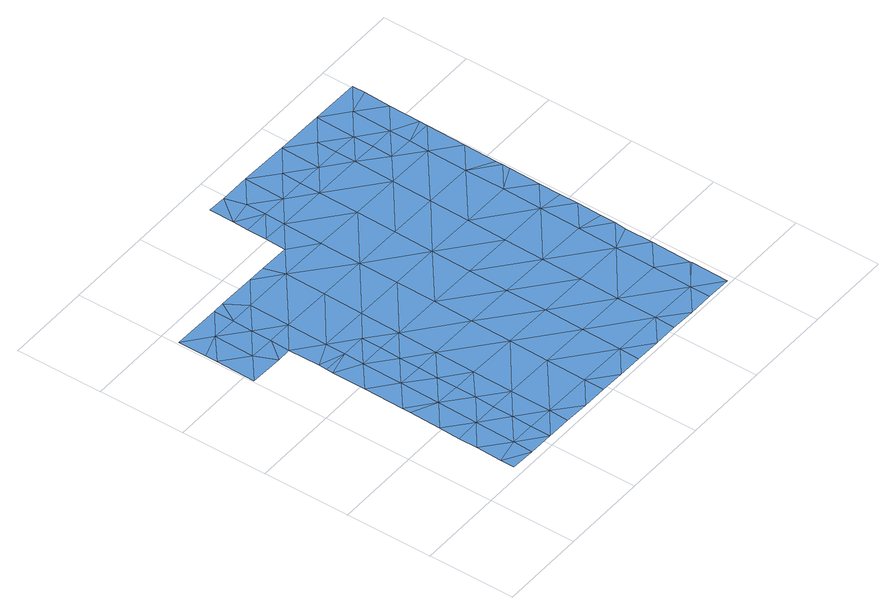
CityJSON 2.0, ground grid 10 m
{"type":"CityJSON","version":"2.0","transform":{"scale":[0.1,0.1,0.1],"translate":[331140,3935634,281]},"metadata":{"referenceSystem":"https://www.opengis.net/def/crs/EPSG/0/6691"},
"CityObjects":{
"waterbody1":{"type":"WaterBody","attributes":{"name":"1","class":"1140","function":"1","WaterBodyRiverFloodingRiskAttribute.description":"1","WaterBodyRiverFloodingRiskAttribute.rankOrg":"1","WaterBodyRiverFloodingRiskAttribute.adminType":"2","WaterBodyRiverFloodingRiskAttribute.scale":"L2"},"geometry":[{"type":"MultiSurface","lod":"1","boundaries":[[[0,1,2]],[[3,4,0]],[[5,0,4]],[[0,5,1]],[[1,5,6]],[[7,8,9]],[[10,11,2]],[[11,10,12]],[[8,7,13]],[[11,14,15]],[[16,3,0]],[[8,17,9]],[[9,18,7]],[[19,7,18]],[[7,19,20]],[[4,21,5]],[[21,22,5]],[[23,6,5]],[[15,24,11]],[[23,25,6]],[[23,5,22]],[[20,14,7]],[[14,26,15]],[[26,14,20]],[[24,16,11]],[[11,16,0]],[[7,14,13]],[[14,27,13]],[[14,12,27]],[[11,12,14]],[[11,0,2]]]}]},
"waterbody2":{"type":"WaterBody","attributes":{"name":"1","class":"1140","function":"1","WaterBodyRiverFloodingRiskAttribute.description":"1","WaterBodyRiverFloodingRiskAttribute.rankOrg":"2","WaterBodyRiverFloodingRiskAttribute.adminType":"2","WaterBodyRiverFloodingRiskAttribute.scale":"L2"},"geometry":[{"type":"MultiSurface","lod":"1","boundaries":[[[19,28,20]],[[19,18,28]],[[18,29,28]],[[25,23,30]],[[31,32,30]],[[26,20,33]],[[20,28,33]],[[15,26,33]],[[29,34,28]],[[30,23,31]],[[33,35,15]],[[24,35,16]],[[24,15,35]],[[36,32,31]],[[37,32,36]],[[34,38,28]],[[39,37,36]],[[23,22,31]],[[40,33,28]],[[35,41,16]],[[39,42,43]],[[43,44,45]],[[3,16,41]],[[4,3,41]],[[39,36,42]],[[46,38,34]],[[41,47,4]],[[44,43,42]],[[48,36,31]],[[21,4,47]],[[22,21,47]],[[49,41,35]],[[28,38,40]],[[31,22,50]],[[42,51,44]],[[35,33,49]],[[36,52,42]],[[46,53,38]],[[22,47,50]],[[48,31,50]],[[48,52,36]],[[33,40,49]],[[49,54,41]],[[47,41,54]],[[42,52,51]],[[55,50,47]],[[56,38,53]],[[54,57,47]],[[40,38,56]],[[40,58,49]],[[59,48,50]],[[60,51,52]],[[53,61,56]],[[55,47,57]],[[58,40,56]],[[58,62,49]],[[61,63,56]],[[54,49,62]],[[64,57,54]],[[59,50,55]],[[52,48,59]],[[60,52,65]],[[66,65,52]],[[64,54,62]],[[67,55,57]],[[68,56,63]],[[66,52,59]],[[58,56,68]],[[69,62,58]],[[70,67,57]],[[67,59,55]],[[71,68,63]],[[65,72,73]],[[66,72,65]],[[57,64,70]],[[69,58,68]],[[62,74,64]],[[75,73,76]],[[76,73,72]],[[59,77,66]],[[71,78,68]],[[64,79,70]],[[80,59,67]],[[62,69,74]],[[66,77,72]],[[81,76,72]],[[78,82,68]],[[83,67,70]],[[79,64,74]],[[59,80,77]],[[79,83,70]],[[84,81,72]],[[69,68,82]],[[85,74,69]],[[84,72,77]],[[83,86,67]],[[82,78,87]],[[88,85,69]],[[85,79,74]],[[88,69,82]],[[80,67,89]],[[90,81,84]],[[87,91,82]],[[89,67,86]],[[92,83,79]],[[85,93,79]],[[94,88,82]],[[91,95,82]],[[77,80,96]],[[95,94,82]],[[92,86,83]],[[96,80,89]],[[84,77,96]],[[90,84,97]],[[98,85,88]],[[96,99,84]],[[98,88,94]],[[84,99,97]],[[79,93,92]],[[98,100,85]],[[86,101,89]],[[102,101,86]],[[93,85,103]],[[102,86,92]],[[103,85,100]],[[104,97,99]],[[93,105,92]],[[106,93,103]],[[101,107,89]],[[99,96,108]],[[93,106,105]],[[96,89,107]],[[109,104,99]],[[110,111,92]],[[110,92,105]],[[112,109,99]],[[112,99,108]],[[102,92,111]],[[108,96,107]],[[111,113,102]],[[101,102,114]],[[102,113,114]],[[115,108,107]],[[116,107,101]],[[117,101,114]],[[101,117,116]],[[118,115,107]],[[118,107,116]]]}]},
"waterbody3":{"type":"WaterBody","attributes":{"name":"1","class":"1140","function":"1","WaterBodyRiverFloodingRiskAttribute.description":"1","WaterBodyRiverFloodingRiskAttribute.rankOrg":"1","WaterBodyRiverFloodingRiskAttribute.adminType":"2","WaterBodyRiverFloodingRiskAttribute.scale":"L2"},"geometry":[{"type":"MultiSurface","lod":"1","boundaries":[[[119,120,121]],[[121,37,39]],[[122,121,120]],[[37,121,122]],[[119,123,124]],[[124,123,125]],[[45,125,123]],[[123,43,45]],[[119,121,123]],[[37,122,32]],[[39,123,121]],[[123,39,43]]]}]},
"waterbody4":{"type":"WaterBody","attributes":{"name":"1","class":"1140","function":"1","WaterBodyRiverFloodingRiskAttribute.description":"1","WaterBodyRiverFloodingRiskAttribute.rankOrg":"1","WaterBodyRiverFloodingRiskAttribute.adminType":"2","WaterBodyRiverFloodingRiskAttribute.scale":"L2"},"geometry":[{"type":"MultiSurface","lod":"1","boundaries":[[[97,104,126]],[[90,127,81]],[[127,128,129]],[[130,131,129]],[[132,131,130]],[[76,131,132]],[[76,81,131]],[[81,127,129]],[[133,134,109]],[[109,134,135]],[[135,128,126]],[[97,126,128]],[[75,76,132]],[[136,132,130]],[[129,131,81]],[[90,97,127]],[[112,108,133]],[[133,108,115]],[[115,137,133]],[[137,115,118]],[[104,109,126]],[[127,97,128]],[[109,135,126]],[[133,109,112]],[[134,138,139]],[[134,133,138]],[[140,135,134]],[[134,139,140]],[[138,133,137]]]}]}
},
"vertices":[
[85,172,7],[57,195,7],[56,149,7],[113,171,7],[113,194,7],[85,218,7],[57,234,7],[82,33,7],[53,27,7],[81,10,7],[56,139,7],[84,126,7],[55,103,7],[54,57,7],[83,79,7],[112,102,7],[112,148,7],[53,11,7],[110,10,7],[110,33,7],[111,56,7],[114,218,7],[114,241,7],[86,241,7],[112,125,7],[58,242,7],[111,79,7],[54,78,7],
[139,32,7],[138,9,7],[58,252,7],[86,264,7],[58,288,7],[139,78,7],[166,8,7],[140,125,7],[87,310,7],[59,311,7],[195,31,7],[59,334,7],[196,77,7],[141,171,7],[88,357,7],[60,357,7],[73,380,7],[60,380,7],[195,8,7],[142,217,7],[144,309,7],[197,123,7],[143,263,7],[117,379,7],[145,356,7],[223,7,7],[198,170,7],[200,262,7],[252,30,7],[199,216,7],[253,76,7],[200,308,7],[138,379,7],[251,7,7],[254,122,7],[280,6,7],[254,169,7],[173,378,7],[201,355,7],[256,261,7],[309,29,7],[309,75,7],[255,215,7],[308,6,7],[202,401,7],[174,402,7],[310,121,7],[174,424,7],[203,424,7],[258,353,7],[336,5,7],[311,168,7],[257,307,7],[231,423,7],[365,28,7],[312,214,7],[259,400,7],[367,120,7],[313,260,7],[365,5,7],[366,74,7],[314,306,7],[259,423,7],[393,4,7],[369,213,7],[368,166,7],[394,50,7],[394,48,7],[315,352,7],[288,422,7],[395,97,7],[316,399,7],[395,129,7],[370,305,7],[370,259,7],[396,143,7],[316,422,7],[397,189,7],[396,160,7],[371,351,7],[343,375,7],[344,421,7],[397,210,7],[397,235,7],[344,398,7],[398,272,7],[398,281,7],[372,374,7],[399,328,7],[398,289,7],[400,374,7],
[3,335,7],[2,289,7],[30,312,7],[41,288,7],[31,358,7],[3,348,7],[3,381,7],
[316,445,7],[260,446,7],[289,468,7],[232,470,7],[197,470,7],[203,447,7],[175,442,7],[372,398,7],[373,444,7],[345,467,7],[175,471,7],[400,383,7],[401,420,7],[402,451,7],[402,466,7]
]}
